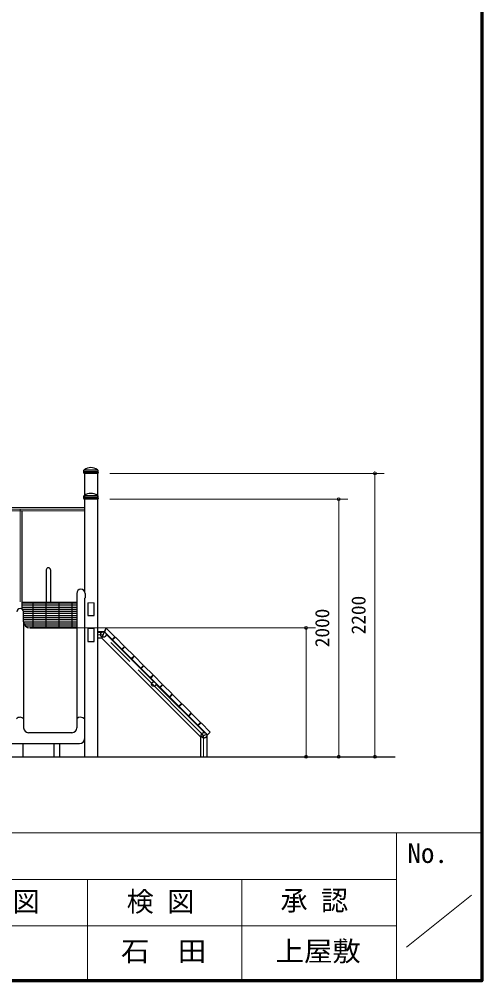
# Model space of a CAD drawing. Units: millimetres, scale not verified, with parts at other scales. Extents: x 900 to 24300, y 900 to 16920.
# Drawn here: x 20708 to 24300, y 900 to 8364 of the extents above; entities that cross this region are included whole.
import ezdxf
from ezdxf.enums import TextEntityAlignment as Align

# ---------------------------------------------------------------- set-up
doc = ezdxf.new("R2010")
doc.units = ezdxf.units.MM
doc.header["$LTSCALE"] = 60
doc.linetypes.add('CHAIN', pattern=[18.5, 12, -1.5, 3.5, -1.5])
doc.linetypes.add('USER1', pattern=[14.5161, 9.6774, -4.8387])
doc.layers.add('D-BGD-TXT', color=7, linetype='Continuous')
for name, color, linetype, lineweight in [('D-BMK', 2, 'CHAIN', 13), ('D-STR', 1, 'Continuous', 25), ('D-STR-1', 1, 'Continuous', 25), ('D-STR-3', 251, 'Continuous', 9), ('D-STR-DIM\u3000寸法線、寸法値', 7, 'Continuous', 0), ('D-STR\u3000構造物外形線', 1, 'Continuous', 25), ('D-TTL', 7, 'Continuous', 70), ('D-TTL-FRAM', 7, 'Continuous', 13), ('D-TTL-TXT', 7, 'Continuous', 13)]:
    doc.layers.add(name, color=color, linetype=linetype, lineweight=lineweight)
doc.styles.add('ＭＳ ゴシック', font='')
doc.styles.get('ＭＳ ゴシック').set_extended_font_data('MS Gothic')

msp = doc.modelspace()

# ---------------------------------------------------------------- linework, layer by layer
at = {"layer": 'D-BMK'}
for p, q in [((21214.97, 4560.89), (20214.97, 4560.89)), ((20714.97, 4560.89), (20714.97, 3788.79)), ((21314.97, 3584.49), (21360.37, 3584.49)), ((22140.42, 2804.43), (21360.37, 3584.49)), ((22140.42, 2804.43), (22140.42, 2638.79))]:
    msp.add_line(p, q, dxfattribs=at)
at = {"layer": 'D-STR', "lineweight": 13}
for p, q in [((21214.97, 4574.49), (20214.97, 4574.49)), ((21214.97, 4547.29), (20214.97, 4547.29)), ((21289.97, 3834.29), (21239.97, 3834.29))]:
    msp.add_line(p, q, dxfattribs=at)
at = {"layer": 'D-STR-1'}
for p, q in [((21370.43, 3608.79), (21314.97, 3608.79)), ((21348.98, 3604.29), (21314.97, 3604.29)), ((21348.98, 3604.29), (21348.98, 3608.79)), ((21350.3, 3560.19), (21370.43, 3608.79)), ((22164.72, 2814.49), (21370.43, 3608.79)), ((21382.78, 3590.08), (21385.96, 3593.26)), ((21753.32, 3219.53), (21382.78, 3590.08)), ((21350.3, 3560.19), (21314.97, 3560.19)), ((22116.12, 2794.36), (21350.3, 3560.19)), ((21753.32, 3219.53), (21756.5, 3222.71)), ((21769.63, 3202.55), (21773.15, 3206.07)), ((22146.01, 2826.85), (21769.63, 3202.55)), ((22116.12, 2794.36), (22164.72, 2814.49)), ((22116.12, 2794.36), (22116.12, 2638.79)), ((22146.01, 2826.85), (22149.19, 2830.03)), ((22164.72, 2814.49), (22164.72, 2638.79))]:
    msp.add_line(p, q, dxfattribs=at)
at = {"layer": 'D-STR-1', "linetype": 'USER1'}
for centre in [(21361.59, 3587.44), (22143.39, 2805.66)]:
    msp.add_circle(centre, 21.35, dxfattribs=at)
at = {"layer": 'D-STR-1'}
msp.add_circle((21752.63, 3202.55), 17, dxfattribs=at)
at = {"layer": 'D-STR-3'}
msp.add_lwpolyline([(21314.97, 3608.79), (21368, 3608.79), (21380.42, 3638.79), (21314.97, 3638.79)], dxfattribs=at)
for points in [[(21430.54, 3548.68), (21372.16, 3607.06), (21384.58, 3637.06), (21451.76, 3569.89)], [(21433.73, 3545.49), (21504.44, 3474.78), (21525.65, 3496), (21454.94, 3566.71)], [(21507.62, 3471.6), (21578.33, 3400.89), (21599.54, 3422.1), (21528.83, 3492.81)], [(21581.51, 3397.71), (21652.22, 3327), (21673.43, 3348.21), (21602.72, 3418.92)], [(21655.4, 3323.82), (21726.11, 3253.1), (21747.33, 3274.32), (21676.62, 3345.03)], [(21729.3, 3249.92), (21800.01, 3179.21), (21821.22, 3200.43), (21750.51, 3271.14)], [(21803.19, 3176.03), (21873.9, 3105.32), (21895.11, 3126.53), (21824.4, 3197.24)], [(21877.08, 3102.14), (21947.79, 3031.43), (21969.01, 3052.64), (21898.29, 3123.35)], [(21950.97, 3028.24), (22021.68, 2957.53), (22042.9, 2978.75), (21972.19, 3049.46)], [(22024.87, 2954.35), (22095.58, 2883.64), (22116.79, 2904.85), (22046.08, 2975.57)], [(22098.76, 2880.46), (22169.47, 2809.75), (22190.68, 2830.96), (22119.97, 2901.67)]]:
    msp.add_lwpolyline(points, close=True, dxfattribs=at)
at = {"layer": 'D-STR-DIM\u3000寸法線、寸法値', "lineweight": 13}
for p, q in [((21410.97, 4838.79), (23542.83, 4838.79)), ((23470.83, 2638.79), (23470.83, 4838.79)), ((21410.97, 4638.79), (23260.91, 4638.79)), ((23188.91, 4638.79), (23188.91, 2638.79)), ((21110.97, 3638.79), (23007.89, 3638.79)), ((22935.89, 2638.79), (22935.89, 3638.79)), ((21410.97, 2638.79), (23007.89, 2638.79)), ((21410.97, 2638.79), (23260.91, 2638.79)), ((21410.97, 2638.79), (23542.83, 2638.79))]:
    msp.add_line(p, q, dxfattribs=at)
at = {"layer": 'D-STR-DIM\u3000寸法線、寸法値'}
for centre, start, end in [((23470.83, 4838.79), 90, 270), ((23470.83, 4838.79), 270, 90), ((23188.91, 4638.79), 90, 270), ((23188.91, 4638.79), 270, 90), ((22935.89, 3638.79), 90, 270), ((22935.89, 3638.79), 270, 90), ((22935.89, 2638.79), 90, 270), ((22935.89, 2638.79), 270, 90), ((23188.91, 2638.79), 90, 270), ((23188.91, 2638.79), 270, 90), ((23470.83, 2638.79), 90, 270), ((23470.83, 2638.79), 270, 90)]:
    msp.add_arc(centre, 11.25, start, end, dxfattribs=at)
at = {"layer": 'D-STR\u3000構造物外形線'}
for p, q in [((21210.97, 4850.79), (21210.97, 4863.79)), ((21212.97, 4865.79), (21316.97, 4865.79)), ((21318.97, 4863.79), (21318.97, 4850.79)), ((21208.97, 4846.79), (21210.97, 4850.79)), ((21208.97, 4846.79), (21320.97, 4846.79)), ((21208.97, 4842.79), (21208.97, 4846.79)), ((21320.97, 4842.79), (21208.97, 4842.79)), ((21208.97, 4842.79), (21210.97, 4838.79)), ((21318.97, 4850.79), (21210.97, 4850.79)), ((21318.97, 4838.79), (21210.97, 4838.79)), ((21214.97, 4838.79), (21214.97, 3923.61)), ((21314.97, 4838.79), (21314.97, 2638.79)), ((21318.97, 4850.79), (21320.97, 4846.79)), ((21320.97, 4842.79), (21318.97, 4838.79)), ((21320.97, 4846.79), (21320.97, 4842.79)), ((21208.97, 4646.79), (21210.97, 4650.79)), ((21208.97, 4646.79), (21320.97, 4646.79)), ((21208.97, 4642.79), (21208.97, 4646.79)), ((21320.97, 4642.79), (21208.97, 4642.79)), ((21208.97, 4642.79), (21210.97, 4638.79)), ((21210.97, 4650.79), (21210.97, 4663.79)), ((21318.97, 4650.79), (21210.97, 4650.79)), ((21318.97, 4638.79), (21210.97, 4638.79)), ((21212.97, 4665.79), (21316.97, 4665.79)), ((21214.97, 4638.79), (21214.97, 3923.61)), ((21314.97, 4638.79), (21314.97, 2638.79)), ((21318.97, 4663.79), (21318.97, 4650.79)), ((21318.97, 4650.79), (21320.97, 4646.79)), ((21320.97, 4642.79), (21318.97, 4638.79)), ((21320.97, 4646.79), (21320.97, 4642.79)), ((20728.57, 4547.29), (20728.57, 3784.99)), ((20917.97, 4088.79), (20917.97, 3838.79)), ((20951.97, 4088.79), (20951.97, 3838.79)), ((21154.97, 3906.29), (21154.97, 2863.2)), ((21219.97, 3906.29), (21219.97, 3873.79)), ((20728.57, 3838.79), (21154.97, 3838.79)), ((20728.57, 3834.29), (21154.97, 3834.29)), ((20728.57, 3817.54), (21154.97, 3817.54)), ((20814.97, 3838.79), (20814.97, 3638.79)), ((20914.97, 3838.79), (20914.97, 3638.79)), ((21014.97, 3838.79), (21014.97, 3638.79)), ((21116.72, 3838.79), (21116.72, 3638.79)), ((21214.97, 3865.13), (21214.97, 2778.21)), ((21214.97, 3865.13), (21214.97, 3028.97)), ((21214.97, 3865.13), (21214.97, 2638.79)), ((21214.97, 3865.13), (21214.97, 2638.79)), ((21239.97, 3834.29), (21239.97, 3734.29)), ((21289.97, 3734.29), (21289.97, 3834.29)), ((20728.5, 3785.04), (21154.97, 3785.04)), ((20728.57, 3801.29), (21154.97, 3801.29)), ((20740.49, 3768.79), (21154.97, 3768.79)), ((20742.6, 3686.29), (20741.22, 3763.82)), ((20741.42, 3752.54), (21154.97, 3752.54)), ((20741.71, 3736.29), (21154.97, 3736.29)), ((20741.75, 3734.29), (21154.97, 3734.29)), ((21239.97, 3734.29), (21289.97, 3734.29)), ((20742, 3720.04), (21154.97, 3720.04)), ((20742.29, 3703.79), (21154.97, 3703.79)), ((20742.58, 3687.54), (21154.97, 3687.54)), ((20742.6, 3686.29), (20742.6, 2863.2)), ((20745.7, 3671.29), (21154.97, 3671.29)), ((20755.65, 3655.04), (21154.97, 3655.04)), ((21154.97, 3638.79), (20792.54, 3638.79)), ((20792.54, 3638.79), (21154.97, 3638.79)), ((21239.97, 3634.29), (21239.97, 3534.29)), ((21289.97, 3634.29), (21239.97, 3634.29)), ((21289.97, 3534.29), (21289.97, 3634.29)), ((21239.97, 3534.29), (21289.97, 3534.29)), ((21117.47, 2825.7), (20780.1, 2825.7)), ((20252.47, 2740.71), (21177.47, 2740.71)), ((20736.32, 2740.71), (20736.32, 2638.79)), ((20977.44, 2740.71), (20977.44, 2638.79)), ((21020.14, 2740.71), (21020.14, 2638.79)), ((13501.94, 2638.79), (23628.18, 2638.79))]:
    msp.add_line(p, q, dxfattribs=at)
for centre, radius, start, end in [((21212.97, 4863.79), 2, 90, 180), ((21264.97, 4804.92), 78.86, 50.51152, 129.48848), ((21316.97, 4863.79), 2, 0, 90), ((21212.97, 4663.79), 2, 90, 180), ((21264.97, 4604.92), 78.86, 50.51152, 129.48848), ((21316.97, 4663.79), 2, 0, 90), ((20934.97, 4088.79), 17, 0, 180), ((21187.47, 3906.29), 32.5, 0, 180), ((21219.97, 3865.13), 5, 120, 180), ((21214.97, 3873.79), 5, 300, 0), ((20714.97, 3762.5), 26.28, 2.86241, 177.13759), ((20792.54, 3688.79), 50, 182.86241, 270), ((20714.47, 2908.14), 37.42, 41.26947, 136.44569), ((21184.41, 2902.42), 43.12, 44.84658, 133.04943), ((20780.1, 2863.2), 37.5, 180, 270), ((21117.47, 2863.2), 37.5, 270, 0), ((21177.47, 2778.21), 37.5, 270, 0)]:
    msp.add_arc(centre, radius, start, end, dxfattribs=at)
at = {"layer": 'D-TTL'}
msp.add_lwpolyline([(900, 900), (900, 16920), (24300, 16920), (24300, 900)], close=True, dxfattribs=at)
at = {"layer": 'D-TTL-FRAM'}
for p, q in [((900, 2047.32), (24300, 2047.32)), ((23637.67, 2047.32), (23637.67, 900)), ((20037.67, 1687.32), (23637.67, 1687.32)), ((21237.67, 900), (21237.67, 1687.32)), ((22437.67, 1687.32), (22437.67, 900)), ((23715.98, 1160.82), (24219.98, 1564.02)), ((23637.67, 1327.32), (20037.67, 1327.32))]:
    msp.add_line(p, q, dxfattribs=at)

# ---------------------------------------------------------------- texts
at = {"layer": 'D-BGD-TXT', "style": 'ＭＳ ゴシック', "width": 1.05}
for s, p in [('石\u3000田', (21498.88, 1006.36)), ('上屋敷', (22698.88, 1006.36))]:
    msp.add_text(s, height=154, dxfattribs=at).set_placement(p, align=Align.BOTTOM_LEFT)
at = {"layer": 'D-STR-DIM\u3000寸法線、寸法値', "style": 'ＭＳ ゴシック'}
for s, p in [('2200', (23342.56, 3738.79)), ('2000', (23060.65, 3638.79))]:
    msp.add_text(s, height=110, rotation=90, dxfattribs=at).set_placement(p, align=Align.MIDDLE_CENTER)
at = {"layer": 'D-TTL-TXT', "style": 'ＭＳ ゴシック'}
for s, p in [('No.', (23722.91, 1767.93)), ('作 図', (20341.85, 1391.34)), ('検 図', (21542.71, 1391.34)), ('承 認', (22737.4, 1400.34))]:
    msp.add_text(s, height=154, dxfattribs=at).set_placement(p, align=Align.BOTTOM_LEFT)

doc.saveas('drawing.dxf')
